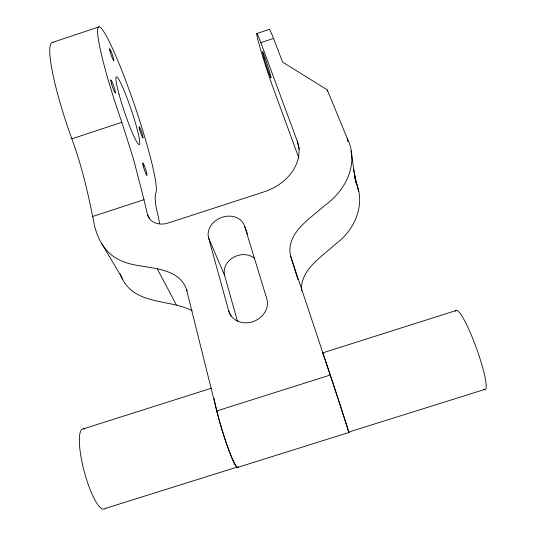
<?xml version="1.0" encoding="UTF-8"?>
<svg xmlns="http://www.w3.org/2000/svg" width="536" height="536" viewBox="0 0 536 536"><rect width="100%" height="100%" fill="white"/><g stroke="black" fill="none" stroke-linecap="round" stroke-linejoin="round"><path stroke-width="0.8" d="M52.783 42.324L99.1 26.8M256.804 33.56L269.233 29.426M298.867 158.053L272.422 85.827A32.689 1.474 72.2 0 1 258.533 42.257A32.689 1.474 72.2 0 1 260.831 42.666L273.534 38.445L282.572 62.069L327.268 89.894L347.241 138.402C359.589 162.951 345.76 190.823 324.803 205.382C310.451 218.561 285.668 232.879 290.532 255.813L330.25 375.039A42.364 0.382 71.8 0 1 343.884 416.666A42.364 0.382 71.8 0 1 348.635 432.311M238.306 466.916A42.156 4.234 73.3 0 1 229.723 452.565A42.156 4.234 73.3 0 1 216.752 410.951L186.454 289.353C179.868 269.796 155.467 268.657 138.342 265.548C127.099 263.792 115.541 259.98 107.636 251.377C103.368 246.902 100.138 241.515 97.787 235.813C96.346 232.336 95.22 228.731 94.349 225.073C88.775 195.868 82.102 166.783 71.858 138.817L121.846 122.295A88.011 8.777 71.3 0 1 98.155 27.483A88.011 8.777 71.3 0 1 133.102 101.016A88.011 8.777 71.3 0 1 155.581 193.295C153.926 203.265 158.093 213.482 159.547 223.331M92.621 216.477L143.99 199.687L133.444 158.884L121.846 122.295M83.589 428.8L211.646 388.138M322.592 352.916L455.821 310.612M216.752 410.951L330.25 375.039M105.351 508.43L237.301 467.037M348.588 432.13L484.216 389.585M237.22 467.526L348.815 432.525M192.196 310.679C167.453 298.25 131.756 305.929 120.084 273.789M101.867 243.853L122.664 278.861M157.249 268.824L176.357 304.904M143.99 199.687L147.387 214.253L149.618 218.688M186.454 289.353L187.198 290.834M247.485 234.031L244.624 226.212A18.961 15.591 -21.7 0 0 222.299 217.227A18.961 15.591 -21.7 0 0 208.584 237.897L228.718 310.947L231.103 316.294M208.584 237.897L224.638 275.477L237.435 321.232M355.716 181.811C366.209 204.477 354.611 230.199 335.529 244.081C322.17 256.623 301.534 268.489 301.386 289.139M260.831 42.666L297.212 141.035L299.289 149.142M290.532 255.813L297.875 279.403M244.624 226.212L266.787 298.74A20.013 17.366 -22.6 0 1 252.664 321.741A20.013 17.366 -22.6 0 1 228.718 310.947M353.539 169.678L358.55 191.479M327.268 89.894L327.596 91.515M354.51 176.036L355.79 182.461L350.966 150.844M347.241 138.402L347.851 141.631M301.58 290.7L301.5 290.177M224.638 275.477A17.882 15.142 -21.7 0 1 233.261 257.461A17.882 15.142 -21.7 0 1 254.312 258.158M297.212 141.035A47.128 36.93 -17.9 0 1 264.228 191.788L168.331 222.989A18.371 14.573 -25.2 0 1 147.387 214.253M269.106 29.607A32.709 1.896 72.3 0 1 273.534 38.445M71.858 138.817A87.83 12.951 71 0 1 53.104 42.311M323 353.78A41.935 0.375 71.8 0 1 338.156 399.012A41.935 0.375 71.8 0 1 348.641 432.25M322.746 353.512A41.935 0.375 71.8 0 1 322.799 353.237M455.439 311.389A42.223 6.037 70 0 1 476.256 347.69A42.223 6.037 70 0 1 483.874 389.411M105.679 508.048A41.533 9.608 75.1 0 1 84.206 471.419A41.533 9.608 75.1 0 1 84.695 429.088M237.79 467.218A41.734 4.188 73.3 0 1 226.427 443.352A41.734 4.188 73.3 0 1 214.065 398.55M119.005 94.135A35.738 3.551 71.3 0 0 139.166 144.579A35.738 3.551 71.3 0 0 125.243 93.385A35.738 3.551 71.3 0 0 119.005 94.135M111.361 83.321A6.941 0.73 71.1 0 0 115.334 93.003A6.941 0.73 71.1 0 0 112.58 82.98A6.941 0.73 71.1 0 0 111.361 83.321M143.172 165.792A6.593 0.677 71.7 0 0 146.884 175.326A6.593 0.677 71.7 0 0 144.499 166.08A6.593 0.677 71.7 0 0 143.172 165.792M110.088 51.603A6.419 0.616 71 0 0 113.753 60.736A6.419 0.616 71 0 0 111.227 51.637A6.419 0.616 71 0 0 110.088 51.603M139.608 129.37A6.104 0.576 71.5 0 0 143.005 138.033A6.104 0.576 71.5 0 0 140.633 129.31A6.104 0.576 71.5 0 0 139.608 129.37M264.074 58.082A13.722 0.616 72.2 0 0 270.948 77.847A13.722 0.616 72.2 0 0 265.307 58.411A13.722 0.616 72.2 0 0 264.074 58.082"/></g></svg>
